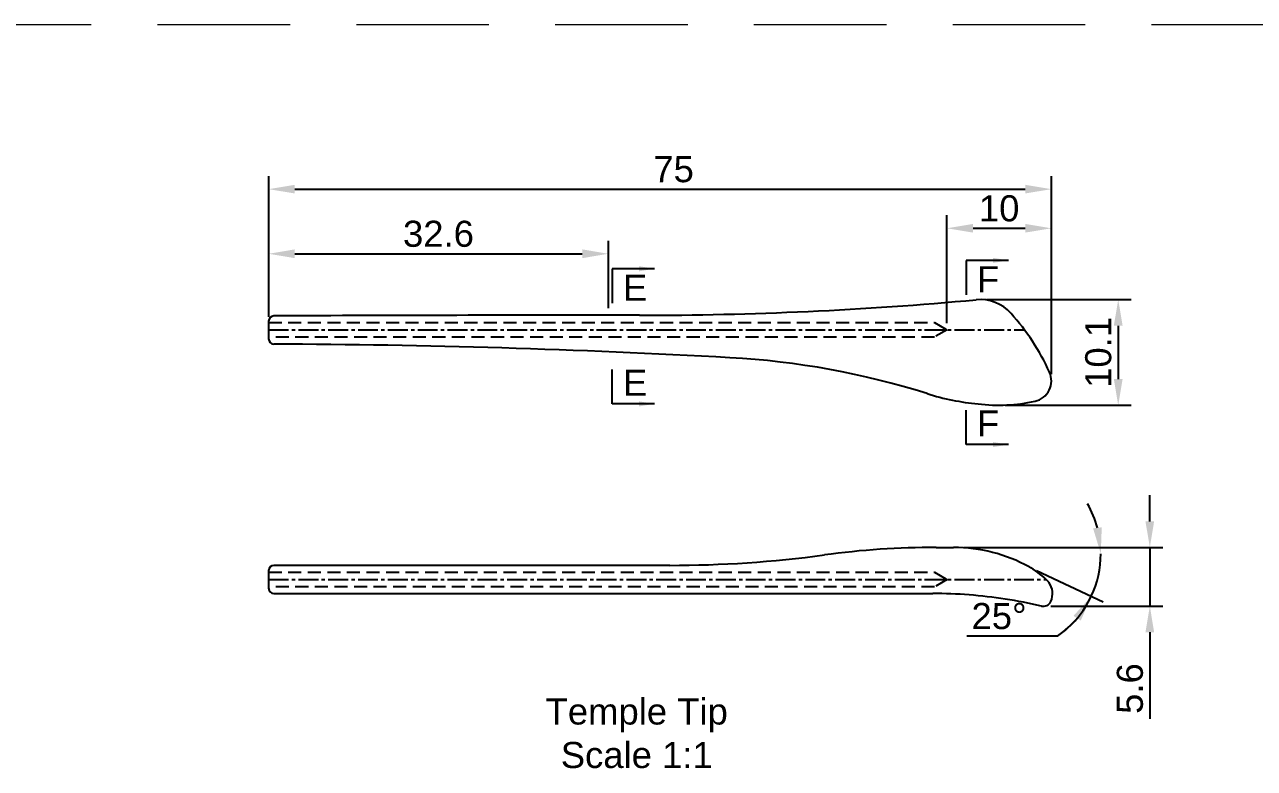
# Model space of a CAD drawing. Header units: millimetres. Extents: x 1448 to 2566, y 1057 to 1416.
# Drawn here: x 2362.5 to 2480.3, y 1189.5 to 1260.7 of the extents above; entities that cross this region are included whole.
import ezdxf

# ---------------------------------------------------------------- set-up
doc = ezdxf.new("R2010")
doc.units = ezdxf.units.MM
for name, pattern in [('CENTER2', [28.575, 19.05, -3.175, 3.175, -3.175]), ('HIDDEN', [9.525, 6.35, -3.175]), ('HIDDEN2', [0.1875, 0.125, -0.0625])]:
    doc.linetypes.add(name, pattern=pattern)
for name, color, linetype in [('Center Line', 2, 'CENTER2'), ('Dimension', 3, 'Continuous'), ('Hidden Line', 1, 'HIDDEN2')]:
    doc.layers.add(name, color=color, linetype=linetype)
doc.layers.add('标注', color=4, linetype='Continuous', lineweight=5)
doc.layers.add('绘图层', color=7, linetype='Continuous', lineweight=15)
doc.styles.get("Standard").update_dxf_attribs({"font": 'arial.ttf'})
doc.styles.add('宋体', font='SimSun.ttf')
doc.styles.add('样式 1', font='romant.shx')
doc.dimstyles.new('ISO-25$0', dxfattribs={"dimtxt": 2.5, "dimasz": 2.5, "dimexe": 0.5, "dimexo": 1, "dimgap": 1, "dimtad": 0, "dimtih": 1, "dimtoh": 1, "dimdec": 1, "dimzin": 10, "dimdsep": 46, "dimlunit": 6, "dimtxsty": '样式 1', "dimcen": 0, "dimclrd": 256, "dimclre": 256, "dimclrt": 7, "dimazin": 0, "dimtfac": 1, "dimtdec": 1, "dimtofl": 0, "dimtmove": 0, "dimatfit": 0, "dimfxl": 1, "dimtolj": 1, "dimtzin": 10, "dimarcsym": 0})
doc.dimstyles.new('ISO-25$2', dxfattribs={"dimscale": 0, "dimtxt": 1.8, "dimasz": 1.5, "dimexe": 1, "dimexo": 1, "dimgap": 1, "dimtad": 0, "dimtih": 1, "dimtoh": 1, "dimrnd": 0.0005, "dimzin": 1, "dimdsep": 46, "dimtxsty": 'Standard', "dimcen": 0, "dimclrd": 256, "dimclre": 256, "dimclrt": 256, "dimadec": 0, "dimazin": 0, "dimtfac": 1, "dimtofl": 0, "dimtmove": 0, "dimatfit": 3, "dimfxl": 1, "dimtolj": 1, "dimtzin": 0, "dimlwe": 9, "dimarcsym": 0})
doc.dimstyles.new('副本 ISO-25', dxfattribs={"dimtxt": 1.5, "dimasz": 1.5, "dimexe": 0.4, "dimexo": 0, "dimgap": 0.4, "dimtad": 1, "dimdsep": 46, "dimtxsty": 'Standard', "dimcen": 2, "dimadec": 0, "dimazin": 0, "dimtfac": 1, "dimtmove": 0, "dimatfit": 3, "dimfxl": 1, "dimarcsym": 0})

# ---------------------------------------------------------------- blocks, each defined once
blk = doc.blocks.new('*D140')
at = {"layer": 'Defpoints', "color": 0, "transparency": 16777216}
for p in [(2460.85, 1244.97), (2385.85, 1232.1), (2460.85, 1226.61)]:
    blk.add_point(p, dxfattribs=at)
at = {"layer": 'Dimension', "color": 0, "lineweight": -2, "transparency": 16777216}
for p, q in [((2385.85, 1232.73), (2385.85, 1246.22)), ((2460.85, 1227.23), (2460.85, 1246.22)), ((2388.35, 1244.97), (2458.35, 1244.97))]:
    blk.add_line(p, q, dxfattribs=at)
at = {"layer": 'Dimension', "color": 0, "transparency": 16777216}
for points in [[(2388.35, 1245.39), (2388.35, 1244.56), (2385.85, 1244.97)], [(2458.35, 1245.39), (2458.35, 1244.56), (2460.85, 1244.97)]]:
    blk.add_solid(points, dxfattribs=at)
at = {"layer": 'Dimension', "color": 0, "transparency": 16777216, "insert": (2424.65, 1246.87), "char_height": 2.5, "attachment_point": 5}
blk.add_mtext('75', dxfattribs=at)
blk = doc.blocks.new('*D141')
at = {"layer": 'Defpoints', "color": 0, "transparency": 16777216}
for p in [(2460.85, 1241.22), (2450.85, 1231.5), (2460.85, 1226.61)]:
    blk.add_point(p, dxfattribs=at)
at = {"layer": 'Dimension', "color": 0, "lineweight": -2, "transparency": 16777216}
for p, q in [((2450.85, 1232.13), (2450.85, 1242.47)), ((2460.85, 1227.23), (2460.85, 1242.47)), ((2453.35, 1241.22), (2458.35, 1241.22))]:
    blk.add_line(p, q, dxfattribs=at)
at = {"layer": 'Dimension', "color": 0, "transparency": 16777216}
for points in [[(2453.35, 1241.64), (2453.35, 1240.81), (2450.85, 1241.22)], [(2458.35, 1241.64), (2458.35, 1240.81), (2460.85, 1241.22)]]:
    blk.add_solid(points, dxfattribs=at)
at = {"layer": 'Dimension', "color": 0, "transparency": 16777216, "insert": (2455.85, 1243.12), "char_height": 2.5, "attachment_point": 5}
blk.add_mtext('10', dxfattribs=at)
blk = doc.blocks.new('*D142')
at = {"layer": 'Defpoints', "color": 0, "transparency": 16777216}
for p in [(2454.02, 1234.39), (2455.81, 1224.27), (2467.26, 1224.27)]:
    blk.add_point(p, dxfattribs=at)
at = {"layer": 'Dimension', "color": 0, "lineweight": -2, "transparency": 16777216}
for p, q in [((2454.64, 1234.39), (2468.51, 1234.39)), ((2467.26, 1231.89), (2467.26, 1226.77)), ((2456.43, 1224.27), (2468.51, 1224.27))]:
    blk.add_line(p, q, dxfattribs=at)
at = {"layer": 'Dimension', "color": 0, "transparency": 16777216}
for points in [[(2466.84, 1231.89), (2467.68, 1231.89), (2467.26, 1234.39)], [(2466.84, 1226.77), (2467.68, 1226.77), (2467.26, 1224.27)]]:
    blk.add_solid(points, dxfattribs=at)
at = {"layer": 'Dimension', "color": 0, "transparency": 16777216, "insert": (2465.36, 1229.33), "char_height": 2.5, "attachment_point": 5, "rotation": 90}
blk.add_mtext('10.1', dxfattribs=at)
blk = doc.blocks.new('*D143')
at = {"layer": 'Defpoints', "color": 0, "transparency": 16777216}
for p in [(2451.87, 1210.64), (2460.17, 1205.02), (2470.29, 1205.02)]:
    blk.add_point(p, dxfattribs=at)
at = {"layer": 'Dimension', "color": 0, "lineweight": -2, "transparency": 16777216}
for p, q in [((2470.29, 1213.14), (2470.29, 1215.64)), ((2452.5, 1210.64), (2471.54, 1210.64)), ((2470.29, 1210.64), (2470.29, 1205.02)), ((2460.79, 1205.02), (2471.54, 1205.02)), ((2470.29, 1202.52), (2470.29, 1194.22))]:
    blk.add_line(p, q, dxfattribs=at)
at = {"layer": 'Dimension', "color": 0, "transparency": 16777216}
for points in [[(2469.87, 1213.14), (2470.7, 1213.14), (2470.29, 1210.64)], [(2469.87, 1202.52), (2470.7, 1202.52), (2470.29, 1205.02)]]:
    blk.add_solid(points, dxfattribs=at)
at = {"layer": 'Dimension', "color": 0, "transparency": 16777216, "insert": (2468.39, 1197.12), "char_height": 2.5, "attachment_point": 5, "rotation": 90}
blk.add_mtext('5.6', dxfattribs=at)
blk = doc.blocks.new('*D144')
at = {"layer": 'Defpoints', "color": 0, "transparency": 16777216}
for p in [(2452.72, 1210.04), (2474.54, 1210.04), (2458, 1209.11), (2458.87, 1208.69), (2465.49, 1208.64)]:
    blk.add_point(p, dxfattribs=at)
at = {"layer": 'Dimension', "color": 0, "lineweight": -2, "transparency": 16777216}
for p, q in [((2459.44, 1208.43), (2465.81, 1205.42)), ((2461.44, 1202.15), (2452.74, 1202.15))]:
    blk.add_line(p, q, dxfattribs=at)
for start, end in [(15.0031, 30.0062), (334.7553, 0), (304.4839, 334.7553), (304.7491, 319.7522)]:
    blk.add_arc((2456.02, 1210.04), 9.57, start, end, dxfattribs=at)
at = {"layer": 'Dimension', "color": 0, "transparency": 16777216}
for points in [[(2465.68, 1212.57), (2464.85, 1212.47), (2465.59, 1210.04)], [(2462.97, 1204.08), (2463.67, 1203.63), (2464.68, 1205.96)]]:
    blk.add_solid(points, dxfattribs=at)
at = {"layer": 'Dimension', "color": 0, "transparency": 16777216, "insert": (2455.84, 1204.05), "char_height": 2.5, "attachment_point": 5}
blk.add_mtext('25°', dxfattribs=at)
blk = doc.blocks.new('*D145')
at = {"layer": 'Defpoints', "color": 0, "transparency": 16777216}
for p in [(2418.4, 1238.78), (2418.4, 1232.93), (2385.85, 1232.1)]:
    blk.add_point(p, dxfattribs=at)
at = {"layer": 'Dimension', "color": 0, "lineweight": -2, "transparency": 16777216}
for p, q in [((2385.85, 1232.73), (2385.85, 1240.03)), ((2418.4, 1233.56), (2418.4, 1240.03)), ((2388.35, 1238.78), (2415.9, 1238.78))]:
    blk.add_line(p, q, dxfattribs=at)
at = {"layer": 'Dimension', "color": 0, "transparency": 16777216}
for points in [[(2388.35, 1239.2), (2388.35, 1238.36), (2385.85, 1238.78)], [(2415.9, 1239.2), (2415.9, 1238.36), (2418.4, 1238.78)]]:
    blk.add_solid(points, dxfattribs=at)
at = {"layer": 'Dimension', "color": 0, "transparency": 16777216, "insert": (2402.12, 1240.68), "char_height": 2.5, "attachment_point": 5}
blk.add_mtext('32.6', dxfattribs=at)

msp = doc.modelspace()

# ---------------------------------------------------------------- linework, layer by layer
at = {"color": 1, "linetype": 'HIDDEN', "lineweight": 9, "ltscale": 2}
msp.add_line((2165.652, 1260.73936), (2562.08988, 1260.73936), dxfattribs=at)
for p, q in [((2385.84589, 1232.32527), (2385.84589, 1230.62646)), ((2449.80495, 1210.64089), (2451.48182, 1210.64089)), ((2385.84589, 1208.42601), (2385.84589, 1206.72601)), ((2424.28664, 1208.92601), (2386.34589, 1208.92601)), ((2386.34589, 1206.22601), (2449.48515, 1206.22601))]:
    msp.add_line(p, q)
for centre, radius, start, end in [((2421.59212, 1579.89185), 347, 269.9666482, 275.3002123), ((2454.01549, 1230.3926), 4, 41.9421102, 95.3002123), ((2386.34589, 1232.32527), 0.5, 90.2512386, 180), ((2417.28296, -5822.92667), 7055.81977, 89.966648237, 90.251238622), ((2440.54483, 1218.28818), 22.1101, 24.4373941, 41.9421102), ((2386.34589, 1230.62646), 0.5, 180, 269.7587719), ((2382.74172, 374.57936), 855.55469, 86.8299056, 89.75877193), ((2425.79608, 1151.94268), 77, 72.4972455, 86.8299056), ((2458.85334, 1226.6077), 2, 282.4609202, 24.4373941), ((2455.96609, 1247.61371), 23.31538, 252.4972455, 264.747786), ((2455.80555, 1240.39992), 16.12496, 262.9691657, 282.4609202), ((2449.80495, 1130.64089), 80, 90, 97.6892279), ((2451.48182, 1195.64089), 15, 61.1860529, 90), ((2424.28664, 1319.64601), 110.72, 270, 277.6892279), ((2386.34589, 1208.42601), 0.5, 90, 180), ((2448.16694, 1189.61463), 21.87781, 60.7023935, 61.1860529), ((2455.13384, 1202.25756), 7.44364, 43.40156, 59.8479189), ((2459.92799, 1206.79141), 0.84518, 37.7641142, 43.40156), ((2459.19993, 1206.2274), 1.76615, 334.3686039, 37.7641142), ((2386.34589, 1206.72601), 0.5, 180, 270), ((2449.48515, 1161.22601), 45, 81.1122475, 90), ((2448.08811, 1152.29218), 54.04241, 77.3792258, 81.1122475), ((2460.07101, 1205.80946), 0.8, 257.3792258, 334.3686039)]:
    msp.add_arc(centre, radius, start, end)
at = {"layer": 'Center Line', "ltscale": 0.1}
for p, q in [((2385.84589, 1231.50042), (2458.27314, 1231.50042)), ((2385.84589, 1207.57601), (2460.34172, 1207.57601))]:
    msp.add_line(p, q, dxfattribs=at)
at = {"layer": 'Hidden Line', "color": 1, "ltscale": 10}
for p, q in [((2385.84589, 1232.20042), (2449.65334, 1232.20042)), ((2449.65334, 1232.20042), (2450.85334, 1231.50042)), ((2449.65334, 1230.80042), (2385.84589, 1230.80042)), ((2450.85334, 1231.50042), (2449.65334, 1230.80042)), ((2385.84589, 1208.27601), (2449.65334, 1208.27601)), ((2449.65334, 1208.27601), (2450.85334, 1207.57601)), ((2449.65334, 1206.87601), (2385.84589, 1206.87601)), ((2450.85334, 1207.57601), (2449.65334, 1206.87601))]:
    msp.add_line(p, q, dxfattribs=at)

# ---------------------------------------------------------------- texts
at = {"layer": '标注', "color": 6, "lineweight": 13, "ltscale": 5, "char_height": 2.5, "width": 1.4244815, "attachment_point": 1}
for s, insert in [('F', (2453.72294, 1237.58353)), ('E', (2419.80413, 1236.77928)), ('E', (2419.80413, 1227.67781)), ('F', (2453.72294, 1223.77985))]:
    msp.add_mtext(s, dxfattribs=dict(at, insert=insert))
at = {"layer": '绘图层', "color": 4, "linetype": 'ByBlock', "lineweight": 9, "insert": (2421.11811, 1192.82094), "char_height": 2.5, "width": 31.5629841, "attachment_point": 5, "style": '宋体'}
msp.add_mtext('{\\fArial|b0|i0|c0|p34;Temple Tip\\PScale 1:1}', dxfattribs=at)

# ---------------------------------------------------------------- dimensions: what is measured, and where the dimension line sits
at = {"layer": 'Dimension'}
for base, p1, picture, middle in [((2460.85334, 1244.97331), (2385.84589, 1232.10042), '*D140', (2424.64962, 1244.97331)), ((2460.85334, 1241.22259), (2450.85334, 1231.50042), '*D141', (2455.85334, 1241.22259))]:
    dim = msp.add_linear_dim(base=base, p1=p1, p2=(2460.85334, 1226.6077), dimstyle='ISO-25$0', override={"dimexe": 1.25, "dimexo": 0.625, "dimgap": 0.625, "dimtad": 1, "dimtih": 0, "dimtoh": 0, "dimzin": 8, "dimlunit": 2, "dimtxsty": 'Standard', "dimcen": 2.5, "dimclrd": 0, "dimclre": 0, "dimclrt": 0, "dimadec": 0, "dimtp": 0.2, "dimtm": 0.2, "dimtdec": 2, "dimtofl": 1, "dimatfit": 3, "dimtolj": 0, "dimtzin": 8}, dxfattribs=at)
    dim.commit()
    dim.dimension.update_dxf_attribs({"geometry": picture, "text_midpoint": middle, "dimtype": 160})
dim = msp.add_linear_dim(base=(2418.39709, 1238.78166), p1=(2385.84589, 1232.10042), p2=(2418.39709, 1232.93433), dimstyle='ISO-25$0', override={"dimexe": 1.25, "dimexo": 0.625, "dimgap": 0.625, "dimtad": 1, "dimtih": 0, "dimtoh": 0, "dimzin": 8, "dimlunit": 2, "dimtxsty": 'Standard', "dimcen": 2.5, "dimclrd": 0, "dimclre": 0, "dimclrt": 0, "dimadec": 0, "dimtp": 0.2, "dimtm": 0.2, "dimtdec": 2, "dimtofl": 1, "dimatfit": 3, "dimtolj": 0, "dimtzin": 8}, dxfattribs=at)
dim.commit()
dim.dimension.update_dxf_attribs({"geometry": '*D145', "text_midpoint": (2402.12149, 1240.68395)})
for base, p1, p2, picture, middle in [((2467.25875, 1224.27496), (2454.01549, 1234.3926), (2455.80555, 1224.27496), '*D142', (2465.35732, 1229.33378)), ((2470.2881, 1205.0155), (2451.87249, 1210.63581), (2460.16916, 1205.0155), '*D143', (2468.38667, 1197.11561))]:
    dim = msp.add_linear_dim(base=base, p1=p1, p2=p2, angle=90, dimstyle='ISO-25$0', override={"dimexe": 1.25, "dimexo": 0.625, "dimgap": 0.625, "dimtad": 1, "dimtih": 0, "dimtoh": 0, "dimzin": 8, "dimlunit": 2, "dimtxsty": 'Standard', "dimcen": 2.5, "dimclrd": 0, "dimclre": 0, "dimclrt": 0, "dimadec": 0, "dimtp": 0.2, "dimtm": 0.2, "dimtdec": 2, "dimtofl": 1, "dimatfit": 3, "dimtolj": 0, "dimtzin": 8}, dxfattribs=at)
    dim.commit()
    dim.dimension.update_dxf_attribs({"geometry": picture, "text_midpoint": middle})
dim = msp.add_angular_dim_2l(base=(2465.48797, 1208.63972), line1=((2452.7168, 1210.04088), (2474.54266, 1210.04088)), line2=((2458.00082, 1209.10518), (2458.87276, 1208.69404)), dimstyle='ISO-25$2', override={"dimscale": 1, "dimtxt": 2.5, "dimasz": 2.5, "dimexe": 1.25, "dimexo": 0.625, "dimgap": 0.625, "dimtad": 1, "dimdec": 1, "dimrnd": 0, "dimzin": 8, "dimpost": '<>', "dimcen": 2.5, "dimclrd": 0, "dimclre": 0, "dimclrt": 0, "dimtofl": 1, "dimtolj": 0, "dimtzin": 8, "dimlwe": 65534}, dxfattribs=at)
dim.commit()
dim.dimension.update_dxf_attribs({"geometry": '*D144', "text_midpoint": (2455.83875, 1204.05006)})

# ---------------------------------------------------------------- leaders
at = {"layer": '标注', "color": 6, "lineweight": 13, "ltscale": 5}
for points in [[(2422.8276, 1237.34494), (2418.77271, 1237.34494), (2418.77269, 1234.04222)], [(2456.74642, 1238.14919), (2452.69153, 1238.14919), (2452.6915, 1234.84647)], [(2422.8276, 1224.39662), (2418.77271, 1224.39662), (2418.77269, 1227.69934)], [(2456.74642, 1220.49867), (2452.69153, 1220.49867), (2452.6915, 1223.80139)]]:
    msp.add_leader(points, dimstyle='副本 ISO-25', dxfattribs=at)

doc.saveas('drawing.dxf')
